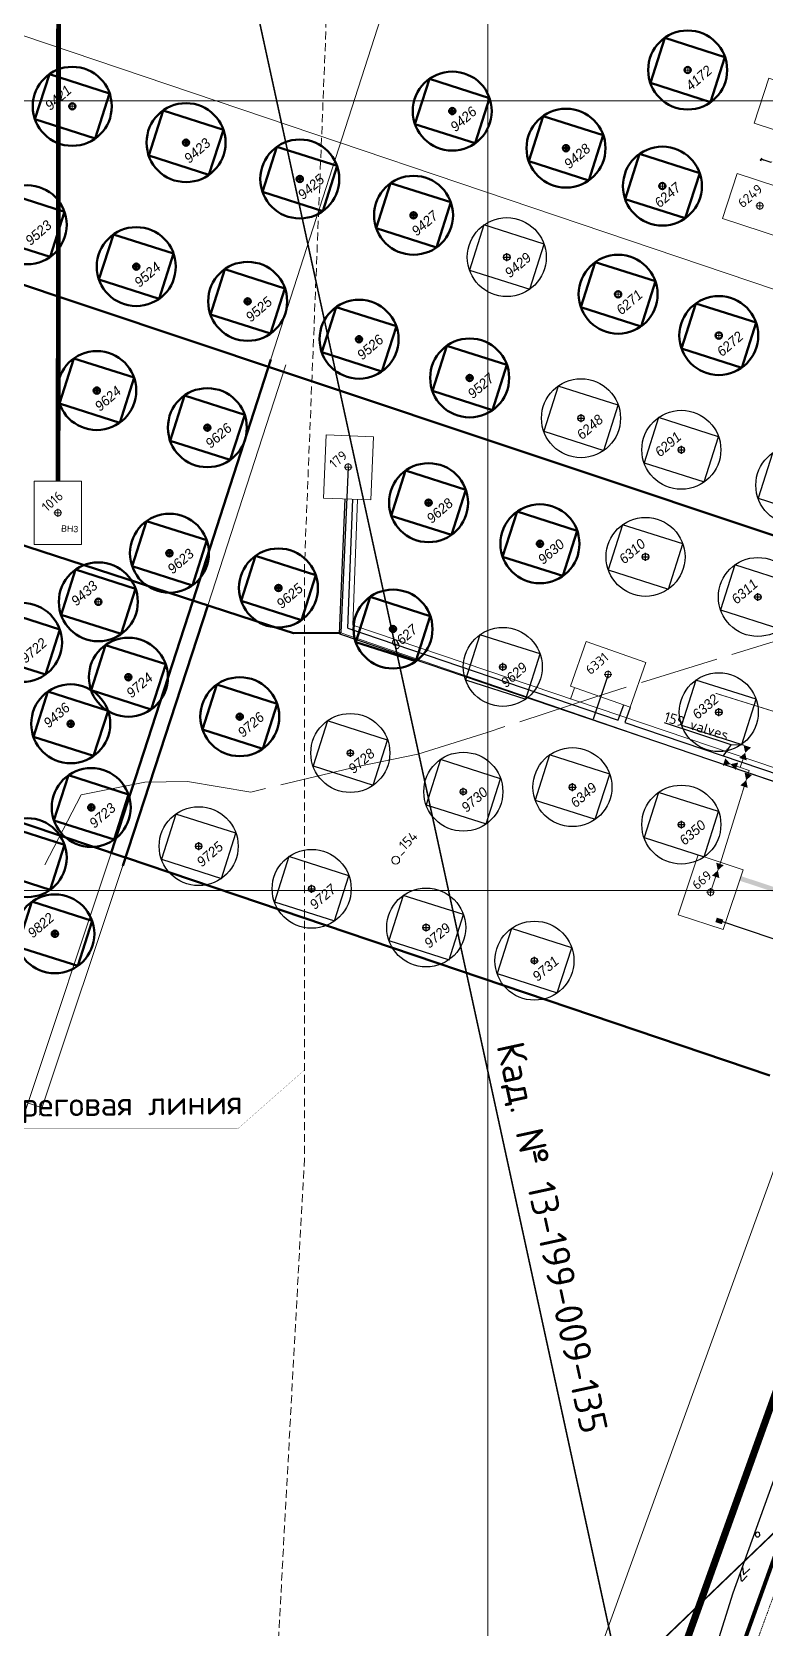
# Model space of a CAD drawing. Header units: millimetres. Extents: x 519 to 9564855, y -810 to 5021775.
# Drawn here: x 9521423 to 9522351, y 5000066 to 5002087 of the extents above; entities that cross this region are included whole.
import ezdxf
from ezdxf.enums import TextEntityAlignment as Align

# ---------------------------------------------------------------- set-up
doc = ezdxf.new("R2010")
doc.units = ezdxf.units.MM
doc.header["$LTSCALE"] = 2
doc.header["$MEASUREMENT"] = 0
doc.header["$PDMODE"] = 2
doc.header["$PDSIZE"] = 5
for name, pattern in [('92051501$0$DASHED', [0.75, 0.5, -0.25]), ('92051501$0$GROUND1', [60, 50, -10]), ('92051501$0$GROUND2', [35, 25, -10]), ('DASHED2', [9.525, 6.35, -3.175]), ('Podzemka', [5, 2, -1, 2])]:
    doc.linetypes.add(name, pattern=pattern)
for name, color, linetype, lineweight in [('200 скв. на 2010 год', 61, 'Continuous', 0), ('WELLS(drilled after 2000y)', 6, 'Continuous', 40), ('Водопровод', 5, 'Continuous', 30), ('Нефтепровод Fiberclass', 14, 'g5_122_n', 30), ('Новый водовод', 5, 'g_122_vpr', 30), ('Оптиковолоконный кабель', 220, 'CAB6', 20), ('Скважины на 2024 год-125', 10, 'Continuous', 40), ('Скважины на 2026', 222, 'Continuous', 50), ('Скважины на 2027 год', 20, 'Continuous', 50), ('Скважины от Геологов', 253, 'Continuous', 30), ('Электро', 1, 'Continuous', 30), ('Электроснаб', 1, 'Continuous', 18), ('Электроснабжене', 1, 'Continuous', 18)]:
    doc.layers.add(name, color=color, linetype=linetype, lineweight=lineweight)
for name, color, linetype in [('AL_PIP_CRUDE OIL', 210, 'Continuous'), ('Existing roads', 41, 'Continuous'), ('GRID_PULKOVO', 7, 'Continuous'), ('OilColl&Flowlines', 3, 'Continuous'), ('OLD WELLS(dr.bfr2000)', 24, 'Continuous'), ('ROAD_ASF', 9, 'Continuous'), ('ROAD_FIELD', 255, '92051501$0$GROUND2'), ('ROAD_GROUND', 9, 'Continuous'), ('SEA_COST', 4, 'Continuous'), ('МГ-земельный участок', 7, 'Continuous'), ('Скважины на 2021 год', 7, 'Continuous'), ('Эл.выс.', 1, 'Continuous')]:
    doc.layers.add(name, color=color, linetype=linetype)
doc.styles.add('92051501$0$STANDARD', font='simplex.shx')
doc.styles.add('Arial', font='arial.ttf', dxfattribs={"height": 30})
doc.styles.add('Elect', font='isocpeur.ttf')
doc.styles.add('GeoApp', font='', dxfattribs={"height": 1})
doc.styles.add('Line_GUGK', font='')
doc.styles.get("Standard").update_dxf_attribs({"font": 'isocpeur.ttf', "width": 0.5})
doc.styles.get('GeoApp').set_extended_font_data('D431', italic=True)
doc.styles.get('Line_GUGK').set_extended_font_data('Bm431', italic=True)
doc.linetypes.add('CAB', pattern='A,0.7,-0.43403,["K",Standard,S=0.9,R=0,X=-0.4,Y=-0.3],-0.8', length=1.93403)
doc.linetypes.add('CAB6', pattern='A,0.9,-0.9,["6",Standard,S=0.9,R=0,X=-0.8,Y=-0.4],11', length=12.8)
doc.linetypes.add('g5_122_n', pattern='A,1,-1,1.5,-0.3,["Н",GeoApp,S=1,R=0,X=0,Y=-0.5],-1.5,1.5,-1,4,-1,4,-1,3', length=20.8)
doc.linetypes.add('g_122_vpr', pattern='A,2,-2,3,-0.6,["Впр",Line_GUGK,S=2,R=0,X=0,Y=-1],-6.4,3,-2,8,-2,8,-2,6', length=45)
doc.linetypes.add('WTR_LINE', pattern='A,0.5,-0.2,["W",92051501$0$STANDARD,S=0.1,R=0,X=-0.1,Y=-0.05],-0.05', length=0.75)
doc.dimstyles.get("Standard").update_dxf_attribs({"dimtxt": 0.18, "dimasz": 0.18, "dimexe": 0.18, "dimexo": 0.0625, "dimgap": 0.09, "dimtad": 0, "dimtih": 1, "dimtoh": 1, "dimdec": 4, "dimzin": 0, "dimdsep": 46, "dimtxsty": 'Standard', "dimcen": 0.09, "dimadec": 0, "dimazin": 0, "dimtfac": 1, "dimtdec": 4, "dimtofl": 0, "dimtmove": 0, "dimatfit": 3, "dimfxl": 0, "dimtolj": 1, "dimtzin": 0, "dimarcsym": 0})

msp = doc.modelspace()

# ---------------------------------------------------------------- hatches: boundary and pattern name
at = {"layer": 'Existing roads', "lineweight": 0}
h = msp.add_hatch(color=256, dxfattribs=at)
edge = h.paths.add_edge_path()
edge.add_line((9522560.55076, 5000938.63161), (9522471.90229, 5000967.96379))
edge.add_line((9522471.90229, 5000967.96379), (9522451.01595, 5000974.8747))
edge.add_line((9522451.01595, 5000974.8747), (9522322.25128, 5001017.4806))
edge.add_arc((9522322.87954, 5001019.37935), 2, 161.69155595, 251.69155596, ccw=False)
edge.add_line((9522320.98078, 5001020.00762), (9522317.83946, 5001010.51383))
edge.add_arc((9522319.73822, 5001009.88556), 2, 71.69155597, 161.69155597, ccw=False)
edge.add_line((9522320.36648, 5001011.78432), (9522558.14489, 5000933.10775))
edge.add_arc((9522552.20881, 5000926.88588), 8.59935, -22.4720387, 46.34664439, ccw=False)
edge.add_line((9522560.15518, 5000923.59893), (9522567.58717, 5000944.31285))
edge.add_arc((9522559.42357, 5000947.22572), 8.66771, 277.47221486, 340.36301355, ccw=False)
at = {"layer": 'Электро'}
msp.add_hatch(color=256, dxfattribs=at).paths.add_polyline_path([(9522289.87992, 5000965.48142), (9522288.08077, 5000959.85038), (9522296.29005, 5000957.22747), (9522298.0892, 5000962.85852)])
at = {"layer": 'Электроснаб', "linetype": 'ByBlock', "lineweight": 0}
msp.add_hatch(color=1, dxfattribs=at).paths.add_polyline_path([(9522289.87992, 5000965.48142), (9522288.08077, 5000959.85038), (9522296.29005, 5000957.22747), (9522298.0892, 5000962.85852)])
at = {"layer": 'Электроснабжене', "linetype": 'ByBlock', "lineweight": 0}
msp.add_hatch(color=1, dxfattribs=at).paths.add_polyline_path([(9522289.87992, 5000965.48142), (9522288.08077, 5000959.85038), (9522296.29005, 5000957.22747), (9522298.0892, 5000962.85852)])

# ---------------------------------------------------------------- linework, layer by layer
at = {"layer": 'AL_PIP_CRUDE OIL', "lineweight": 60, "const_width": 5}
msp.add_lwpolyline([(9523408.96955, 5008589.07215), (9522866.96955, 5008436.07215), (9522326.96955, 5007087.07215), (9522313.96594, 5006750.08943), (9522363.50455, 5006330.19015), (9523532.73502, 5003851.53167), (9523509.9659, 5003501.17422), (9523544.63322, 5003488.85485), (9523203.95221, 5002551.92724), (9523207.94138, 5002504.46778), (9521587.24018, 4997999.63007), (9523708.12981, 4995731.08727), (9526814.15531, 4995451.17542), (9528489.4409, 4995215.37355), (9528594.43514, 4995358.95224), (9530593.64001, 4995059.64331), (9530879.24426, 4994914.43479), (9530977.35799, 4994842.68501), (9531002.94658, 4994841.81396), (9531002.94658, 4994841.81396), (9531002.94648, 4994841.81391)], dxfattribs=at)
at = {"layer": 'Existing roads', "color": 8}
for p, q in [((9521812.41168, 5001324.93274, 2.37346), (9521819.24771, 5001495.8278)), ((9521822.70181, 5001331.99634, 2.37346), (9521829.23929, 5001495.42812)), ((9521822.70181, 5001331.99634, 2.18811), (9522164.85858, 5001215.67179, -8.8858)), ((9521812.41168, 5001324.93274, 2.46753), (9522475.99484, 5001099.33144, -19.00934)), ((9522171.63355, 5001234.65278), (9522164.78382, 5001215.6972, -12.52342)), ((9522180.12668, 5001231.67452, 0.01375), (9522173.38093, 5001212.7744, -9.16162)), ((9522173.38093, 5001212.7744, -9.16162), (9522479.21215, 5001108.79961, -19.05985))]:
    msp.add_line(p, q, dxfattribs=at)
at = {"layer": 'Existing roads', "linetype": 'ByBlock', "lineweight": 0, "const_width": 6, "flags": 128}
msp.add_lwpolyline([(9521456.01552, 5001518.25615), (9521456.91182, 5002404.45652)], dxfattribs=at)
at = {"layer": 'GRID_PULKOVO', "lineweight": 0}
for p, q in [((9522000, 5010000), (9522000, 4992000)), ((9519000, 5002000), (9533000, 5002000)), ((9519000, 5001000), (9533000, 5001000))]:
    msp.add_line(p, q, dxfattribs=at)
at = {"layer": 'OilColl&Flowlines', "color": 3}
for p, q in [((9521823.2, 5001536.2), (9521813.95534, 5001325.99438, 2.37346)), ((9522152.2, 5001273.6), (9522133.52552, 5001217.03407, -8.5337))]:
    msp.add_line(p, q, dxfattribs=at)
at = {"layer": 'OilColl&Flowlines', "linetype": 'ByBlock', "lineweight": 0}
for p, q in [((9521813.95534, 5001325.99438, 2.37346), (9522575.97735, 5001064.06201)), ((9522296.13596, 5001040.42206), (9522330.87539, 5001151.74986)), ((9522330.87539, 5001151.74986), (9522306.43967, 5001160.3366)), ((9522319.61274, 5001155.70757, -21.54608), (9522323.27932, 5001166.78878)), ((9522282, 5000997.7), (9522296.13596, 5001040.42206))]:
    msp.add_line(p, q, dxfattribs=at)
for points in [[(9522327.78834, 5001164.6076), (9522318.35981, 5001167.72733), (9522325.77584, 5001174.33281)], [(9522333.1914, 5001180.94056), (9522325.77537, 5001174.33508), (9522323.76287, 5001184.06029)], [(9522300.64572, 5001167.33073), (9522307.2512, 5001159.91471), (9522297.52599, 5001157.90221)], [(9522316.9764, 5001161.92721), (9522313.85668, 5001152.49868), (9522307.2512, 5001159.91471)], [(9522334.48413, 5001146.15807), (9522327.0681, 5001139.55259), (9522325.0556, 5001149.2778)], [(9522329.08107, 5001129.82511), (9522319.65254, 5001132.94483), (9522327.06857, 5001139.55031)], [(9522298.56219, 5001031.95094), (9522291.14616, 5001025.34546), (9522289.13366, 5001035.07067)], [(9522293.15913, 5001015.61798), (9522283.7306, 5001018.73771), (9522291.14663, 5001025.34319)]]:
    msp.add_solid(points, dxfattribs=at)
at = {"layer": 'OLD WELLS(dr.bfr2000)', "lineweight": 0}
msp.add_circle((9521883.4, 5001038.3), 5, dxfattribs=at)
at = {"layer": 'ROAD_ASF', "lineweight": 0}
for points in [[(9521737.23529, 4997056.36456), (9521526.30791, 4997406.20512), (9521491.42617, 4997522.40996), (9521494.64376, 4997784.54227), (9521557.42562, 4998123.62451), (9523181.91284, 5002651.278), (9523567.30412, 5002471.17809), (9525869.16882, 5001381.54446), (9525963.92258, 5001333.47903), (9526128.60686, 5001261.79325), (9526517.55757, 5001074.97311), (9527241.30336, 5000725.10977), (9527302.0959, 5000699.32947), (9527474.32311, 5000617.56906), (9528116.89056, 5000310.63684)], [(9521742.137, 4997059.855), (9521531.837, 4997408.655), (9521497.437, 4997523.255), (9521500.637, 4997783.955), (9521563.237, 4998122.055), (9523185.337, 5002643.055), (9523564.737, 5002465.755), (9525866.52759, 5001376.15646), (9525961.36584, 5001328.04817), (9526126.10975, 5001256.33643), (9526514.94624, 5001069.57117), (9527238.82495, 5000719.64358), (9527299.637, 5000693.855), (9527471.737, 5000612.155), (9528114.237, 5000305.255)]]:
    msp.add_lwpolyline(points, dxfattribs=at)
at = {"layer": 'ROAD_FIELD', "color": 8, "linetype": '92051501$0$GROUND1', "lineweight": 0}
msp.add_lwpolyline([(9522638.58262, 5001389.07384), (9522638.537, 5001389.055), (9522481.64981, 5001357.63068), (9522404.537, 5001328.255), (9522135.437, 5001244.855), (9521999.137, 5001200.055), (9521911.537, 5001172.655), (9521835.32632, 5001156.93158), (9521699.937, 5001124.355), (9521619.937, 5001137.955), (9521566.037, 5001137.055), (9521485.137, 5001121.155), (9521432.737, 5001019.455)], dxfattribs=at)
at = {"layer": 'ROAD_GROUND', "color": 8, "lineweight": 0, "const_width": 9}
msp.add_lwpolyline([(9521739.68614, 4997058.10978), (9521529.07245, 4997407.43006), (9521494.43159, 4997522.83248), (9521497.64038, 4997784.24863), (9521560.33131, 4998122.83976), (9523183.62492, 5002647.1665), (9523566.02728, 5002468.46336), (9525867.84821, 5001378.85046), (9525962.64421, 5001330.7636), (9526127.3583, 5001259.06484), (9526516.25529, 5001072.2705), (9527240.06415, 5000722.37668), (9527300.86645, 5000696.59224), (9527473.0333, 5000614.86048), (9528115.56378, 5000307.94592)], dxfattribs=at)
at = {"layer": 'SEA_COST', "color": 252, "linetype": '92051501$0$DASHED', "lineweight": 5, "ltscale": 10, "true_color": 0x939598}
msp.add_lwpolyline([(9521805.16, 5003050.33), (9521805.16, 5002342.6), (9521767.91, 5001411.38), (9521767.91, 5000660.19), (9521730.66, 4999971.09), (9521712.04, 4999226.11), (9521633.04, 4998388.01)], dxfattribs=at)
at = {"layer": 'SEA_COST', "color": 252, "linetype": 'ByBlock', "lineweight": 5, "true_color": 0x939598, "const_width": 0.2}
msp.add_lwpolyline([(9521384.04584, 5000697.95253), (9521683.306, 5000697.95253), (9521767.91, 5000772.54424)], dxfattribs=at)
at = {"layer": 'WELLS(drilled after 2000y)', "color": 0, "linetype": 'ByBlock', "lineweight": 0, "flags": 128}
msp.add_lwpolyline([(9522240.95333, 5000969.1488), (9522266.08392, 5001045.09914), (9522323.04667, 5001026.2512), (9522297.91608, 5000950.30086)], close=True, dxfattribs=at)
at = {"layer": 'WELLS(drilled after 2000y)', "color": 0, "linetype": 'ByBlock', "lineweight": 0}
msp.add_circle((9522282, 5000997.7), 4, dxfattribs=at)
at = {"layer": 'WELLS(drilled after 2000y)', "color": 0, "linetype": 'ByBlock', "lineweight": 0, "ltscale": 80}
msp.add_point((9522282, 5000997.7), dxfattribs=at)
at = {"layer": 'Водопровод', "linetype": 'Podzemka', "lineweight": 0, "ltscale": 0.5}
msp.add_lwpolyline([(9522342.11485, 5000052.86587), (9522372.67546, 5000136.53654)], dxfattribs=at)
at = {"layer": 'МГ-земельный участок', "color": 0, "linetype": 'DASHED2', "lineweight": 25, "ltscale": 5, "const_width": 2}
msp.add_lwpolyline([(9522167.80801, 4999999.48247), (9521654, 5002362), (9522840, 5002532), (9525642, 5002155), (9528521, 5002235), (9531281, 5003464), (9533105, 5001043), (9546614, 4998215), (9544978, 4995525), (9543652, 4996420), (9539605, 4995735), (9529554.6705, 4998798.09585), (9529554.71722, 4998845.23995), (9529525.402, 4998845.269), (9529525.36994, 4998882.97318), (9529309.91997, 4998882.84552), (9526935, 5000017), (9526935, 4999132), (9522906, 5001105), (9522683.367, 5000265.06642), (9522496, 5000315)], close=True, dxfattribs=at)
at = {"layer": 'МГ-земельный участок', "color": 34, "linetype": 'DASHED2', "lineweight": 25, "ltscale": 5, "const_width": 2}
msp.add_lwpolyline([(9522271, 4999525), (9527884, 4997830), (9530104, 4997995), (9529358.40073, 4998522.43877), (9528467.29836, 4998113.15535), (9526935, 4999132), (9522496, 5000315), (9522167.80801, 4999999.48247)], close=True, dxfattribs=at)
at = {"layer": 'Нефтепровод Fiberclass'}
for points in [[(9522346.597, 5001927.359), (9522346.176, 5001926.125), (9522345.765, 5001924.954), (9522344.892, 5001925.177)], [(9522345.765, 5001924.954), (9522345.265, 5001923.639)], [(9522348.716, 5001925.198), (9522346.176, 5001926.125)], [(9522358.918, 5001922.561), (9522358.584, 5001921.66), (9522348.716, 5001925.198), (9522348.368, 5001924.292)]]:
    msp.add_lwpolyline(points, dxfattribs=at)
at = {"layer": 'Новый водовод', "color": 5, "linetype": 'WTR_LINE', "lineweight": 0, "ltscale": 40, "const_width": 1}
msp.add_lwpolyline([(9522288.28, 5001249.69), (9522608.14, 5001149.88), (9522610.03944, 5001149.20585)], dxfattribs=at)
at = {"layer": 'Оптиковолоконный кабель', "color": 6, "linetype": 'CAB'}
msp.add_line((9522387.11351, 5000714.44984, -25.9952), (9521687.32857, 4998783.57514, -0.94252), dxfattribs=at)
at = {"layer": 'Скважины на 2021 год', "lineweight": 0, "ltscale": 50}
msp.add_lwpolyline([(9521485.76618, 5001438.17466), (9521485.83379, 5001518.17463), (9521425.83382, 5001518.22534), (9521425.76621, 5001438.22537)], close=True, dxfattribs=at)
msp.add_circle((9521455.8, 5001478.2), 4, dxfattribs=at)
msp.add_point((9521455.8, 5001478.2), dxfattribs=at)
at = {"layer": 'Скважины на 2024 год-125', "color": 0, "linetype": 'ByBlock', "lineweight": 0}
for points in [[(9522337.18723, 5001971.62898), (9522413.27175, 5001946.90762), (9522431.81277, 5002003.97102), (9522355.72825, 5002028.69238)], [(9522297.08723, 5001850.72898), (9522373.17175, 5001826.00762), (9522391.71277, 5001883.07102), (9522315.62825, 5001907.79238)], [(9521851.93049, 5001494.52045), (9521855.12803, 5001574.45652), (9521795.17598, 5001576.85468), (9521791.97843, 5001496.91861)], [(9522104.52619, 5001258.52657), (9522180.01916, 5001232.05371), (9522199.87381, 5001288.67343), (9522124.38084, 5001315.14629)]]:
    msp.add_lwpolyline(points, close=True, dxfattribs=at)
for centre in [(9522344.4, 5001866.9), (9521823.2, 5001536.2), (9522152.2, 5001273.6)]:
    msp.add_circle(centre, 4, dxfattribs=at)
for p in [(9522344.4, 5001866.9), (9521823.2, 5001536.2), (9522152.2, 5001273.6)]:
    msp.add_point(p, dxfattribs=at)
at = {"layer": 'Скважины на 2026', "color": 244, "lineweight": 0}
for p, q in [((9521906.07271, 5002233.49783), (9521722.0312, 5001662.29801)), ((9521091.56192, 5002190.61884), (9522654.25632, 5001662.48211)), ((9521271.08483, 5001814.28193), (9521741.44782, 5001656.68862)), ((9521744.3939, 5001665.77581), (9521645.49516, 5001360.87772)), ((9522561.66219, 5001382.64168), (9521741.44782, 5001656.68862)), ((9521523.16005, 5001047.35067), (9521414.68609, 5000721.07163)), ((9521541.17485, 5001041.50727), (9521432.70089, 5000715.22823)), ((9521541.17485, 5001041.50727), (9522357.0491, 5000765.76995)), ((9520727.06801, 5000964.36064), (9521435.88478, 5000724.80505))]:
    msp.add_line(p, q, dxfattribs=at)
at = {"layer": 'Скважины на 2026', "color": 244, "lineweight": 50}
for p, q in [((9521271.08483, 5001814.28193), (9521741.44782, 5001656.68862)), ((9521725.21301, 5001672.21151), (9521631.30465, 5001380.75312)), ((9522549.63153, 5001386.66131), (9521741.44782, 5001656.68862)), ((9521631.30465, 5001380.75312), (9521523.22933, 5001047.56426)), ((9521645.49516, 5001360.87772), (9521537.79514, 5001031.26529)), ((9521813.95534, 5001325.99438, 2.37346), (9521754.016, 5001325.67)), ((9521541.14257, 5001041.50999), (9520848.7749, 5001275.51454)), ((9521541.17485, 5001041.50727), (9522357.0491, 5000765.76995))]:
    msp.add_line(p, q, dxfattribs=at)
msp.add_lwpolyline([(9520915.40384, 5001598.54373), (9521721.151, 5001336.358), (9521754.016, 5001325.67)], dxfattribs=at)
at = {"layer": 'Скважины на 2026', "color": 3, "linetype": 'ByBlock', "ltscale": 50}
for points in [[(9521459.74261, 5001349.03474), (9521535.96526, 5001324.74261), (9521554.18436, 5001381.9096), (9521477.96171, 5001406.20173)], [(9521369.74261, 5001025.03474), (9521445.96526, 5001000.74261), (9521464.18436, 5001057.9096), (9521387.96171, 5001082.20173)]]:
    msp.add_lwpolyline(points, close=True, dxfattribs=at)
for centre in [(9521506.96348, 5001365.47217), (9521416.96348, 5001041.47217)]:
    msp.add_circle(centre, 50, dxfattribs=at)
at = {"layer": 'Скважины на 2026', "color": 3, "linetype": 'ByBlock'}
msp.add_circle((9521506.96348, 5001365.47217), 4, dxfattribs=at)
at = {"layer": 'Скважины на 2026', "color": 3, "linetype": 'ByBlock', "lineweight": 0}
msp.add_point((9521506.96348, 5001365.47217), dxfattribs=at)
at = {"layer": 'Скважины на 2027 год', "linetype": 'ByBlock', "ltscale": 50}
for points in [[(9522205.77913, 5002022.56257), (9522282.00178, 5001998.27044), (9522300.22087, 5002055.43743), (9522223.99822, 5002079.72956)], [(9521426.77913, 5001976.56257), (9521503.00178, 5001952.27044), (9521521.22087, 5002009.43743), (9521444.99822, 5002033.72956)], [(9521907.77913, 5001970.56257), (9521984.00178, 5001946.27044), (9522002.22087, 5002003.43743), (9521925.99822, 5002027.72956)], [(9521570.77913, 5001930.56257), (9521647.00178, 5001906.27044), (9521665.22087, 5001963.43743), (9521588.99822, 5001987.72956)], [(9522051.77913, 5001923.56257), (9522128.00178, 5001899.27044), (9522146.22087, 5001956.43743), (9522069.99822, 5001980.72956)], [(9521714.77913, 5001884.56257), (9521791.00178, 5001860.27044), (9521809.22087, 5001917.43743), (9521732.99822, 5001941.72956)], [(9522173.77913, 5001875.56257), (9522250.00178, 5001851.27044), (9522268.22087, 5001908.43743), (9522191.99822, 5001932.72956)], [(9521369.77913, 5001826.56257), (9521446.00178, 5001802.27044), (9521464.22087, 5001859.43743), (9521387.99822, 5001883.72956)], [(9521858.77913, 5001838.56257), (9521935.00178, 5001814.27044), (9521953.22087, 5001871.43743), (9521876.99822, 5001895.72956)], [(9521507.77913, 5001773.56257), (9521584.00178, 5001749.27044), (9521602.22087, 5001806.43743), (9521525.99822, 5001830.72956)], [(9522117.77913, 5001738.56257), (9522194.00178, 5001714.27044), (9522212.22087, 5001771.43743), (9522135.99822, 5001795.72956)], [(9521648.77913, 5001729.56257), (9521725.00178, 5001705.27044), (9521743.22087, 5001762.43743), (9521666.99822, 5001786.72956)], [(9521789.77913, 5001681.56257), (9521866.00178, 5001657.27044), (9521884.22087, 5001714.43743), (9521807.99822, 5001738.72956)], [(9522245.17913, 5001686.26257), (9522321.40178, 5001661.97044), (9522339.62087, 5001719.13743), (9522263.39822, 5001743.42956)], [(9521929.77913, 5001632.56257), (9522006.00178, 5001608.27044), (9522024.22087, 5001665.43743), (9521947.99822, 5001689.72956)], [(9521457.77913, 5001616.56257), (9521534.00178, 5001592.27044), (9521552.22087, 5001649.43743), (9521475.99822, 5001673.72956)], [(9521597.77913, 5001569.56257), (9521674.00178, 5001545.27044), (9521692.22087, 5001602.43743), (9521615.99822, 5001626.72956)], [(9521877.77913, 5001474.56257), (9521954.00178, 5001450.27044), (9521972.22087, 5001507.43743), (9521895.99822, 5001531.72956)], [(9522018.77913, 5001422.56257), (9522095.00178, 5001398.27044), (9522113.22087, 5001455.43743), (9522036.99822, 5001479.72956)], [(9521549.77913, 5001410.56257), (9521626.00178, 5001386.27044), (9521644.22087, 5001443.43743), (9521567.99822, 5001467.72956)], [(9521687.77913, 5001366.56257), (9521764.00178, 5001342.27044), (9521782.22087, 5001399.43743), (9521705.99822, 5001423.72956)], [(9521832.77913, 5001314.56257), (9521909.00178, 5001290.27044), (9521927.22087, 5001347.43743), (9521850.99822, 5001371.72956)], [(9521363.77913, 5001297.56257), (9521440.00178, 5001273.27044), (9521458.22087, 5001330.43743), (9521381.99822, 5001354.72956)], [(9521497.77913, 5001253.56257), (9521574.00178, 5001229.27044), (9521592.22087, 5001286.43743), (9521515.99822, 5001310.72956)], [(9521424.77913, 5001194.56257), (9521501.00178, 5001170.27044), (9521519.22087, 5001227.43743), (9521442.99822, 5001251.72956)], [(9521638.77913, 5001203.56257), (9521715.00178, 5001179.27044), (9521733.22087, 5001236.43743), (9521656.99822, 5001260.72956)], [(9521450.77913, 5001088.56257), (9521527.00178, 5001064.27044), (9521545.22087, 5001121.43743), (9521468.99822, 5001145.72956)], [(9521404.77913, 5000928.56257), (9521481.00178, 5000904.27044), (9521499.22087, 5000961.43743), (9521422.99822, 5000985.72956)]]:
    msp.add_lwpolyline(points, close=True, dxfattribs=at)
for centre, radius in [((9522253, 5002039), 50), ((9521474, 5001993), 50), ((9521955, 5001987), 50), ((9521618, 5001947), 50), ((9521955, 5001987), 4), ((9522099, 5001940), 50), ((9521618, 5001947), 4), ((9521762, 5001901), 50), ((9522099, 5001940), 4), ((9522221, 5001892), 50), ((9521762, 5001901), 4), ((9521906, 5001855), 50), ((9521417, 5001843), 50), ((9521906, 5001855), 4), ((9521555, 5001790), 50), ((9521696, 5001746), 50), ((9522165, 5001755), 50), ((9521555, 5001790), 4), ((9521696, 5001746), 4), ((9521837, 5001698), 50), ((9522292.4, 5001702.7), 50), ((9521837, 5001698), 4), ((9521977, 5001649), 50), ((9521505, 5001633), 50), ((9521505, 5001633), 4), ((9521645, 5001586), 50), ((9521977, 5001649), 4), ((9521645, 5001586), 4), ((9521925, 5001491), 50), ((9521925, 5001491), 4), ((9521597, 5001427), 50), ((9522066, 5001439), 50), ((9521735, 5001383), 50), ((9522066, 5001439), 4), ((9521597, 5001427), 4), ((9521735, 5001383), 4), ((9521880, 5001331), 50), ((9521411, 5001314), 50), ((9521880, 5001331), 4), ((9521545, 5001270), 50), ((9521545, 5001270), 4), ((9521686, 5001220), 50), ((9521472, 5001211), 50), ((9521472, 5001211), 4), ((9521686, 5001220), 4), ((9521498, 5001105), 50), ((9521498, 5001105), 4), ((9521452, 5000945), 50), ((9521452, 5000945), 4)]:
    msp.add_circle(centre, radius, dxfattribs=at)
at = {"layer": 'Скважины на 2027 год', "linetype": 'ByBlock'}
for centre in [(9522253, 5002039), (9521474, 5001993), (9522221, 5001892), (9522165, 5001755), (9522292.4, 5001702.7)]:
    msp.add_circle(centre, 4, dxfattribs=at)
at = {"layer": 'Скважины на 2027 год', "linetype": 'ByBlock', "lineweight": 0}
for p in [(9522253, 5002039), (9521474, 5001993), (9522221, 5001892), (9522165, 5001755), (9522292.4, 5001702.7)]:
    msp.add_point(p, dxfattribs=at)
at = {"layer": 'Скважины на 2027 год', "linetype": 'ByBlock', "ltscale": 50}
for p in [(9521955, 5001987), (9521618, 5001947), (9522099, 5001940), (9521762, 5001901), (9521906, 5001855), (9521555, 5001790), (9521696, 5001746), (9521837, 5001698), (9521505, 5001633), (9521977, 5001649), (9521645, 5001586), (9521925, 5001491), (9521597, 5001427), (9522066, 5001439), (9521735, 5001383), (9521880, 5001331), (9521545, 5001270), (9521472, 5001211), (9521686, 5001220), (9521498, 5001105), (9521452, 5000945)]:
    msp.add_point(p, dxfattribs=at)
at = {"layer": 'Скважины от Геологов', "linetype": 'ByBlock', "ltscale": 50}
for points in [[(9521976.77913, 5001785.56257), (9522053.00178, 5001761.27044), (9522071.22087, 5001818.43743), (9521994.99822, 5001842.72956)], [(9522070.77913, 5001581.56257), (9522147.00178, 5001557.27044), (9522165.22087, 5001614.43743), (9522088.99822, 5001638.72956)], [(9522197.77535, 5001541.56949), (9522273.998, 5001517.27736), (9522292.2171, 5001574.44435), (9522215.99445, 5001598.73648)], [(9522342.07535, 5001496.66949), (9522418.298, 5001472.37736), (9522436.5171, 5001529.54435), (9522360.29445, 5001553.83648)], [(9522152.47535, 5001405.96949), (9522228.698, 5001381.67736), (9522246.9171, 5001438.84435), (9522170.69445, 5001463.13648)], [(9522294.67724, 5001355.16603), (9522370.89989, 5001330.8739), (9522389.11899, 5001388.04089), (9522312.89633, 5001412.33302)], [(9521971.77913, 5001266.56257), (9522048.00178, 5001242.27044), (9522066.22087, 5001299.43743), (9521989.99822, 5001323.72956)], [(9522245.17724, 5001209.26603), (9522321.39989, 5001184.9739), (9522339.61899, 5001242.14089), (9522263.39633, 5001266.43302)], [(9521778.77913, 5001157.56257), (9521855.00178, 5001133.27044), (9521873.22087, 5001190.43743), (9521796.99822, 5001214.72956)], [(9522059.87913, 5001114.36257), (9522136.10178, 5001090.07044), (9522154.32087, 5001147.23743), (9522078.09822, 5001171.52956)], [(9521921.77913, 5001108.56257), (9521998.00178, 5001084.27044), (9522016.22087, 5001141.43743), (9521939.99822, 5001165.72956)], [(9522197.77913, 5001066.86257), (9522274.00178, 5001042.57044), (9522292.22087, 5001099.73743), (9522215.99822, 5001124.02956)], [(9521586.77913, 5001039.56257), (9521663.00178, 5001015.27044), (9521681.22087, 5001072.43743), (9521604.99822, 5001096.72956)], [(9521729.77913, 5000985.56257), (9521806.00178, 5000961.27044), (9521824.22087, 5001018.43743), (9521747.99822, 5001042.72956)], [(9521874.77913, 5000936.56257), (9521951.00178, 5000912.27044), (9521969.22087, 5000969.43743), (9521892.99822, 5000993.72956)], [(9522011.77913, 5000894.56257), (9522088.00178, 5000870.27044), (9522106.22087, 5000927.43743), (9522029.99822, 5000951.72956)]]:
    msp.add_lwpolyline(points, close=True, dxfattribs=at)
for centre, radius in [((9522024, 5001802), 50), ((9522024, 5001802), 4), ((9522118, 5001598), 50), ((9522118, 5001598), 4), ((9522244.99811, 5001558.00346), 50), ((9522244.99811, 5001558.00346), 4), ((9522389.29811, 5001513.10346), 50), ((9522199.69811, 5001422.40346), 50), ((9522199.69811, 5001422.40346), 4), ((9522341.9, 5001371.6), 50), ((9522341.9, 5001371.6), 4), ((9522019, 5001283), 50), ((9522019, 5001283), 4), ((9522292.4, 5001225.7), 50), ((9522292.4, 5001225.7), 4), ((9521826, 5001174), 50), ((9521826, 5001174), 4), ((9521969, 5001125), 50), ((9522107.1, 5001130.8), 50), ((9521969, 5001125), 4), ((9522107.1, 5001130.8), 4), ((9522245, 5001083.3), 50), ((9521634, 5001056), 50), ((9522245, 5001083.3), 4), ((9521634, 5001056), 4), ((9521777, 5001002), 50), ((9521777, 5001002), 4), ((9521922, 5000953), 50), ((9521922, 5000953), 4), ((9522059, 5000911), 50), ((9522059, 5000911), 4)]:
    msp.add_circle(centre, radius, dxfattribs=at)
for p in [(9522024, 5001802), (9522118, 5001598), (9522245, 5001558), (9522199.7, 5001422.4), (9522341.90189, 5001371.59654), (9522019, 5001283), (9522292.40189, 5001225.69654), (9521826, 5001174), (9521969, 5001125), (9522107.1, 5001130.8), (9522245, 5001083.3), (9521634, 5001056), (9521777, 5001002), (9521922, 5000953), (9522059, 5000911)]:
    msp.add_point(p, dxfattribs=at)
at = {"layer": 'Эл.выс.', "elevation": -24.6849}
msp.add_lwpolyline([(9521604.86126, 4998117.72308), (9521684.1909, 4998339.2676), (9521763.547, 4998559.9369), (9521843.223, 4998780.9793), (9521922.7179, 4999002.1354), (9522001.974, 4999222.9619), (9522081.8249, 4999444.4028), (9522161.2728, 4999665.769), (9522240.6849, 4999886.6267), (9522310.5842, 5000110.2282), (9522390.0936, 5000330.2422), (9522469.9361, 5000551.4153), (9522549.5334, 5000772.2927), (9522629.2933, 5000992.4476), (9522707.1939, 5001211.0738), (9522788.0615, 5001434.5367), (9522869.326, 5001661.0385), (9522948.8991, 5001882.0749), (9523026.2995, 5002098.9255), (9523106.7052, 5002321.5763), (9523185.8638, 5002540.6309), (9523265.9766, 5002762.2719), (9523345.6545, 5002983.7411), (9523424.7203, 5003203.229)], dxfattribs=at)
at = {"layer": 'Электро', "ltscale": 0.5}
msp.add_line((9522448.97685, 5000909.20293, 0), (9522293.64899, 5000961.49161, 0), dxfattribs=at)
at = {"layer": 'Электро'}
for p, q in [((9522324.10016, 5000133.30886, -24.6849), (9522323.01543, 5000143.2963, -24.6849)), ((9522323.77935, 5000133.15271, -24.6849), (9522331.5234, 5000140.88998, -24.6849)), ((9522321.21496, 5000124.96044, -24.6849), (9522319.80942, 5000134.79173, -24.6849)), ((9522321.45333, 5000124.87806, -24.6849), (9522328.15252, 5000131.90837, -24.6849))]:
    msp.add_line(p, q, dxfattribs=at)
for start, end in [(1.5313642, 181.5313642), (181.5313642, 1.5313642)]:
    msp.add_arc((9522341.39698, 5000184.22072, -24.6849), 3, start, end, dxfattribs=at)
at = {"layer": 'Электроснаб', "color": 1, "linetype": 'ByBlock', "lineweight": 0, "ltscale": 0.5}
msp.add_line((9522448.97685, 5000909.20293, 0), (9522293.64899, 5000961.49161, 0), dxfattribs=at)
at = {"layer": 'Электроснаб', "color": 1, "linetype": 'ByBlock', "lineweight": 0}
for p, q in [((9522324.10016, 5000133.30886, -24.6849), (9522323.01543, 5000143.2963, -24.6849)), ((9522323.77935, 5000133.15271, -24.6849), (9522331.5234, 5000140.88998, -24.6849)), ((9522321.21496, 5000124.96044, -24.6849), (9522319.80942, 5000134.79173, -24.6849)), ((9522321.45333, 5000124.87806, -24.6849), (9522328.15252, 5000131.90837, -24.6849))]:
    msp.add_line(p, q, dxfattribs=at)
for start, end in [(1.5313642, 181.5313642), (181.5313642, 1.5313642)]:
    msp.add_arc((9522341.39698, 5000184.22072, -24.6849), 3, start, end, dxfattribs=at)
at = {"layer": 'Электроснабжене'}
for p, q in [((9521835.23449, 5001495.18831), (9521828.97096, 5001335.78243)), ((9521828.97096, 5001335.78243), (9522513.07245, 5001104.13125, 0)), ((9522109.58958, 5001256.38607), (9522104.84229, 5001242.36659, 0))]:
    msp.add_line(p, q, dxfattribs=at)
at = {"layer": 'Электроснабжене', "color": 1, "linetype": 'ByBlock', "lineweight": 0, "ltscale": 0.5}
msp.add_line((9522448.97685, 5000909.20293, 0), (9522293.64899, 5000961.49161, 0), dxfattribs=at)
at = {"layer": 'Электроснабжене', "color": 1, "linetype": 'ByBlock', "lineweight": 0}
for p, q in [((9522324.10016, 5000133.30886, -24.6849), (9522323.01543, 5000143.2963, -24.6849)), ((9522323.77935, 5000133.15271, -24.6849), (9522331.5234, 5000140.88998, -24.6849)), ((9522321.21496, 5000124.96044, -24.6849), (9522319.80942, 5000134.79173, -24.6849)), ((9522321.45333, 5000124.87806, -24.6849), (9522328.15252, 5000131.90837, -24.6849))]:
    msp.add_line(p, q, dxfattribs=at)
for start, end in [(1.5313642, 181.5313642), (181.5313642, 1.5313642)]:
    msp.add_arc((9522341.39698, 5000184.22072, -24.6849), 3, start, end, dxfattribs=at)

# ---------------------------------------------------------------- texts
at = {"color": 9, "linetype": 'ByBlock', "lineweight": 0, "ltscale": 50, "insert": (9521460.03975, 5001462.57331), "char_height": 8, "attachment_point": 1, "rotation": 357.01875698, "style": 'Arial'}
msp.add_mtext_dynamic_manual_height_columns('BH3', width=0.292151, gutter_width=61.76317, heights=[0], dxfattribs=at)
at = {"layer": '200 скв. на 2010 год', "color": 34, "lineweight": 0, "style": 'Elect'}
msp.add_text('Кад. № 13-199-009-135', height=35, rotation=282.26980438, dxfattribs=at).set_placement((9522081.64184, 5000560.37319), align=Align.MIDDLE_CENTER)
at = {"layer": 'OilColl&Flowlines', "color": 0, "lineweight": 0, "style": 'Elect'}
msp.add_text('159 valves', height=13.005168, rotation=343.19686181, dxfattribs=at).set_placement((9522222.11225, 5001214.21186))
at = {"layer": 'OLD WELLS(dr.bfr2000)', "lineweight": 0, "style": 'Elect'}
msp.add_text(' _154', height=12.5, rotation=44.99999992, dxfattribs=at).set_placement((9521883.4, 5001038.3))
at = {"layer": 'SEA_COST', "color": 252, "lineweight": 5, "true_color": 0x939598, "style": 'Elect'}
msp.add_text('Береговая линия', height=30, rotation=0.6758789, dxfattribs=at).set_placement((9521365.47782, 5000712.79491))
at = {"layer": 'WELLS(drilled after 2000y)', "color": 0, "linetype": 'ByBlock', "lineweight": 0, "style": 'Elect'}
msp.add_text('669', height=12, rotation=41, dxfattribs=at).set_placement((9522265.01314, 5000999.92649))
at = {"layer": 'Скважины на 2021 год', "lineweight": 0}
msp.add_text('1016', height=12, rotation=41, dxfattribs=at).set_placement((9521441.83429, 5001478.79357))
at = {"layer": 'Скважины на 2024 год-125', "color": 0, "linetype": 'ByBlock', "lineweight": 0, "style": 'Elect'}
for s, p in [('6249', (9522322.83958, 5001863.61456)), ('179', (9521805.77712, 5001533.67642)), ('6331', (9522130.15284, 5001272.42282))]:
    msp.add_text(s, height=12, rotation=41, dxfattribs=at).set_placement(p)
at = {"layer": 'Скважины на 2026', "color": 3, "linetype": 'ByBlock', "style": 'Line_GUGK'}
msp.add_text('9433', height=12.5, rotation=41, dxfattribs=at).set_placement((9521479.19164, 5001359.49259))
at = {"layer": 'Скважины на 2027 год', "linetype": 'ByBlock', "style": 'Line_GUGK'}
for s, p in [('4172', (9522257.15466, 5002012.05423)), ('9421', (9521446.22816, 5001987.02042)), ('6247', (9522217.59169, 5001863.72306)), ('6271', (9522169.15466, 5001728.05423)), ('6272', (9522296.59858, 5001675.26523))]:
    msp.add_text(s, height=12.5, rotation=41, dxfattribs=at).set_placement(p)
at = {"layer": 'Скважины на 2027 год', "linetype": 'ByBlock', "ltscale": 50, "style": 'Line_GUGK'}
for s, p in [('9426', (9521959.15466, 5001960.05423)), ('9423', (9521622.15466, 5001920.05423)), ('9428', (9522103.15466, 5001913.05423)), ('9425', (9521766.15466, 5001874.05423)), ('9427', (9521910.15466, 5001828.05423)), ('9523', (9521421.15466, 5001816.05423)), ('9524', (9521559.15466, 5001763.05423)), ('9525', (9521700.15466, 5001719.05423)), ('9526', (9521841.15466, 5001671.05423)), ('9527', (9521981.15466, 5001622.05423)), ('9624', (9521509.15466, 5001606.05423)), ('9626', (9521649.15466, 5001559.05423)), ('9628', (9521929.15466, 5001464.05423)), ('9623', (9521601.15466, 5001400.05423)), ('9630', (9522070.15466, 5001412.05423)), ('9625', (9521739.15466, 5001356.05423)), ('9627', (9521884.15466, 5001304.05423)), ('9722', (9521415.15466, 5001287.05423)), ('9724', (9521549.15466, 5001243.05423)), ('9436', (9521444.22816, 5001205.02042)), ('9726', (9521690.15466, 5001193.05423)), ('9723', (9521502.15466, 5001078.05423)), ('9822', (9521424.22816, 5000939.02042))]:
    msp.add_text(s, height=12.5, rotation=41, dxfattribs=at).set_placement(p)
at = {"layer": 'Скважины от Геологов', "linetype": 'ByBlock', "ltscale": 50, "style": 'Line_GUGK'}
for s, p in [('9429', (9522028.15466, 5001775.05423)), ('6248', (9522119.21625, 5001569.97336)), ('6291', (9522218.13403, 5001548.11021)), ('6310', (9522172.83403, 5001412.51021)), ('6311', (9522315.03592, 5001361.70675)), ('9629', (9522023.15466, 5001256.05423)), ('6332', (9522265.53592, 5001215.80675)), ('9728', (9521830.15466, 5001147.05423)), ('9730', (9521973.15466, 5001098.05423)), ('6349', (9522111.25466, 5001103.85423)), ('6350', (9522249.15466, 5001056.35423)), ('9725', (9521638.15466, 5001029.05423)), ('9727', (9521781.15466, 5000975.05423)), ('9729', (9521926.15466, 5000926.05423)), ('9731', (9522063.15466, 5000884.05423))]:
    msp.add_text(s, height=12.5, rotation=41, dxfattribs=at).set_placement(p)

# ---------------------------------------------------------------- leaders
at = {"layer": 'OilColl&Flowlines', "color": 0, "linetype": 'ByBlock', "lineweight": 0}
msp.add_leader([(9522298.28737, 5001170.44298), (9522308.02296, 5001184.29251), (9522223.7522, 5001212.35982)], dimstyle='Standard', override={"dimscale": 25.4, "dimasz": 0.4, "dimgap": 0.03125, "dimtad": 0, "dimzin": 3, "dimtxsty": 'Elect', "dimclrd": 0, "dimclre": 256}, dxfattribs=at)
at = {"layer": 'OilColl&Flowlines', "color": 0, "linetype": 'ByBlock', "lineweight": 0, "has_arrowhead": 0}
msp.add_leader([(9522323.76287, 5001184.06029), (9522308.02296, 5001184.29251)], dimstyle='Standard', override={"dimscale": 25.4, "dimasz": 0.4, "dimtad": 0, "dimzin": 3, "dimtxsty": 'Elect', "dimclrd": 0, "dimclre": 256}, dxfattribs=at)

doc.saveas('drawing.dxf')
